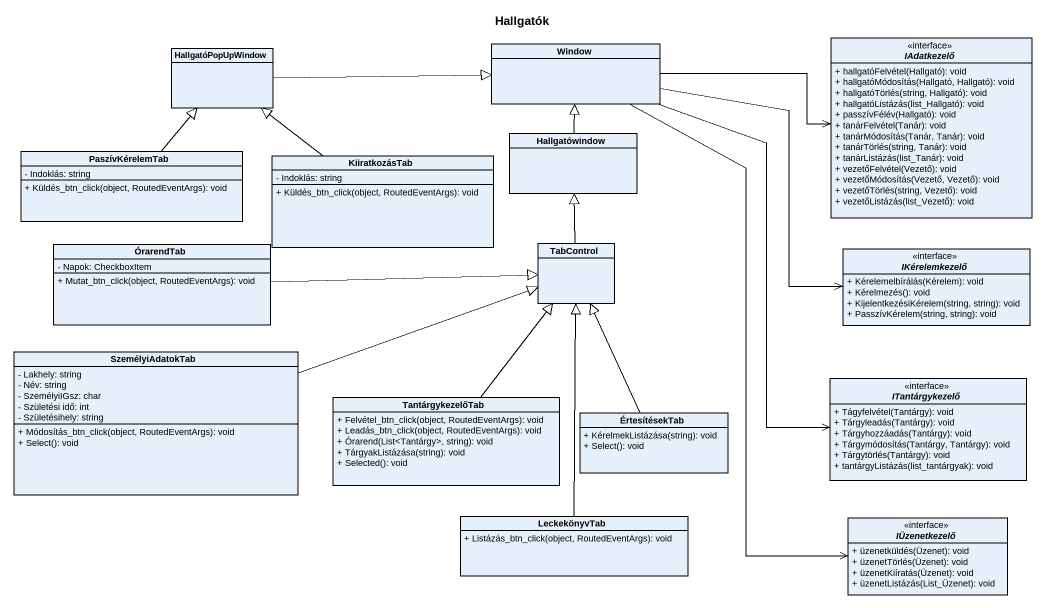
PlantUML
@startuml
title Hallgatók
hide circle
hide empty members
skinparam classAttributeIconSize 0
interface IAdatkezelő <<interface>> {
  + hallgatóFelvétel(Hallgató): void
  + hallgatóMódosítás(Hallgató, Hallgató): void
  + hallgatóTörlés(string, Hallgató): void
  + hallgatóListázás(list_Hallgató): void
  + passzívFélév(Hallgató): void
  + tanárFelvétel(Tanár): void
  + tanárMódosítás(Tanár, Tanár): void
  + tanárTörlés(string, Tanár): void
  + tanárListázás(list_Tanár): void
  + vezetőFelvétel(Vezető): void
  + vezetőMódosítás(Vezető, Vezető): void
  + vezetőTörlés(string, Vezető): void
  + vezetőListázás(list_Vezető): void
}
class HallgatóPopUpWindow
class Window
class PaszívKérelemTab {
  - Indoklás: string
  + Küldés_btn_click(object, RoutedEventArgs): void
}
class KiiratkozásTab {
  - Indoklás: string
  + Küldés_btn_click(object, RoutedEventArgs): void
}
class Hallgatówindow
class ÓrarendTab {
  - Napok: CheckboxItem
  + Mutat_btn_click(object, RoutedEventArgs): void
}
class TabControl
interface IKérelemkezelő <<interface>> {
  + Kérelemelbírálás(Kérelem): void
  + Kérelmezés(): void
  + KijelentkezésiKérelem(string, string): void
  + PasszívKérelem(string, string): void
}
class SzemélyiAdatokTab {
  - Lakhely: string
  - Név: string
  - SzemélyiIGsz: char
  - Születési idő: int
  - Születésihely: string
  + Módosítás_btn_click(object, RoutedEventArgs): void
  + Select(): void
}
interface ITantárgykezelő <<interface>> {
  + Tágyfelvétel(Tantárgy): void
  + Tárgyleadás(Tantárgy): void
  + Tárgyhozzáadás(Tantárgy): void
  + Tárgymódosítás(Tantárgy, Tantárgy): void
  + Tárgytörlés(Tantárgy): void
  + tantárgyListázás(list_tantárgyak): void
}
class TantárgykezelőTab {
  + Felvétel_btn_click(object, RoutedEventArgs): void
  + Leadás_btn_click(object, RoutedEventArgs): void
  + Órarend(List<Tantárgy>, string): void
  + TárgyakListázása(string): void
  + Selected(): void
}
class ÉrtesítésekTab {
  + KérelmekListázása(string): void
  + Select(): void
}
class LeckekönyvTab {
  + Listázás_btn_click(object, RoutedEventArgs): void
}
interface IÜzenetkezelő <<interface>> {
  + üzenetküldés(Üzenet): void
  + üzenetTörlés(Üzenet): void
  + üzenetKiíratás(Üzenet): void
  + üzenetListázás(List_Üzenet): void
}
HallgatóPopUpWindow -right-|> Window
Window -right-> IAdatkezelő
Window -right-> IKérelemkezelő
Window --> ITantárgykezelő
Window --> IÜzenetkezelő
PaszívKérelemTab -up-|> HallgatóPopUpWindow
KiiratkozásTab -up-|> HallgatóPopUpWindow
Hallgatówindow -up-|> Window
ÓrarendTab -right-|> TabControl
TabControl -up-|> Hallgatówindow
SzemélyiAdatokTab -right-|> TabControl
TantárgykezelőTab -up-|> TabControl
ÉrtesítésekTab -up-|> TabControl
LeckekönyvTab -up-|> TabControl
@enduml
